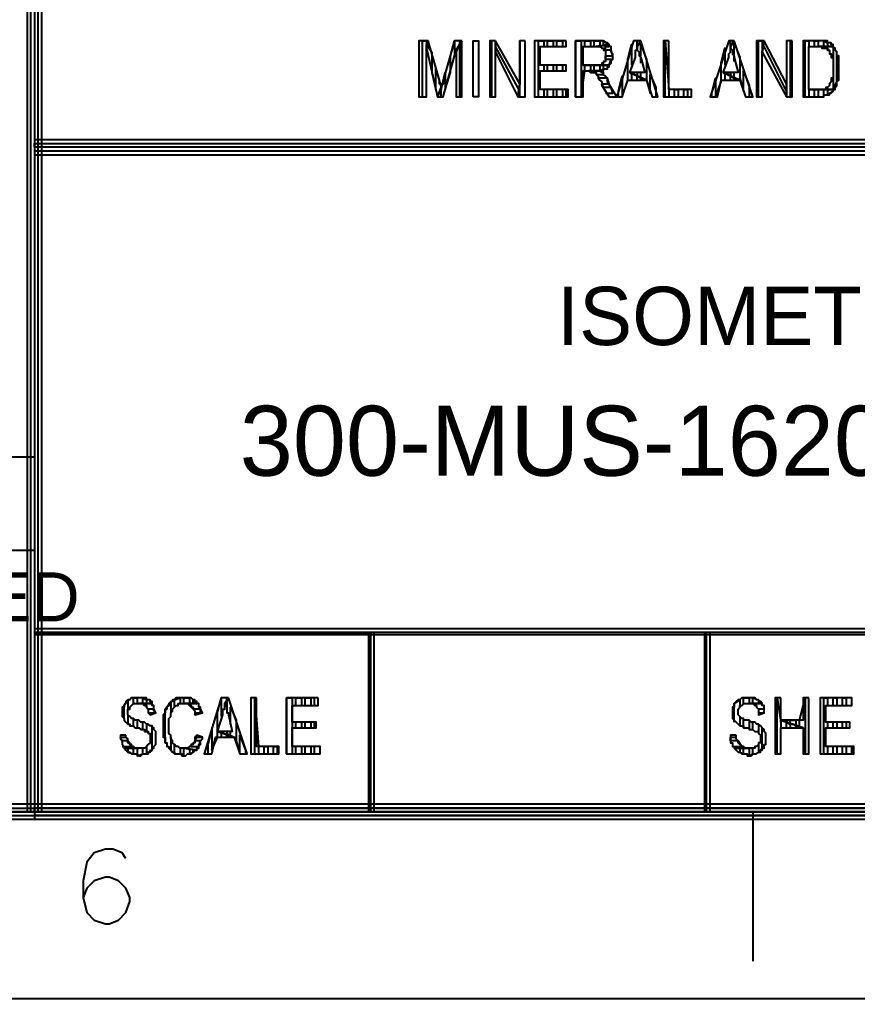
# Model space of a CAD drawing. Extents: x 0 to 594, y 0 to 420.
# Drawn here: x 403.2 to 448.1, y 0 to 52.4 of the extents above; entities that cross this region are included whole.
import ezdxf

# ---------------------------------------------------------------- set-up
doc = ezdxf.new("R2010")
doc.units = 0
doc.styles.add('HTX1', font='O8116901', dxfattribs={"width": 1.02})

msp = doc.modelspace()

# ---------------------------------------------------------------- linework, layer by layer
at = {"layer": 'GT_1', "flags": 128}
for points in [[(0, 0), (594, 0), (594, 420), (0, 420), (0, 0)], [(25, 10), (584, 10), (584, 85), (404, 85), (404, 410), (25, 410), (25, 10)], [(403.6, 10), (404.4, 10), (404.4, 82.1), (403.6, 82.1), (403.6, 10)], [(404.2, 10), (404.2, 82.1), (404, 82.1), (404, 10), (403.8, 10), (403.8, 82.1)], [(425.1, 51.3), (424.6, 51.3), (424.6, 48.3), (425, 48.3), (425, 50.9), (425.1, 51.3)], [(424.8, 48.3), (424.8, 51.3), (425, 51.3), (425, 51.1)], [(425.1, 51.3), (425, 50.9), (425.6, 48.3), (425.8, 48.8), (425.8, 48.8), (425.8, 48.8), (425.8, 48.9), (425.7, 49), (425.7, 49.1), (425.7, 49.2), (425.1, 51.3)], [(425, 50.6), (425, 51.1), (425.3, 50.7), (425.3, 49.6), (425.5, 48.7), (425.5, 49.8), (425.8, 48.8), (425.8, 48.7)], [(426.9, 51.3), (426.5, 51.3), (425.9, 49.2), (425.9, 49.1), (425.9, 49), (425.9, 49), (425.8, 48.9), (425.8, 48.8), (425.8, 48.8), (425.6, 48.3), (425.9, 48.3), (426.6, 50.8), (426.9, 51.3)], [(425.8, 48.3), (425.8, 48.7), (426, 49.6), (426, 48.7), (426.3, 49.6), (426.3, 50.5), (426.5, 51.3), (426.5, 50.5), (426.8, 51.1), (426.8, 51.3)], [(426.9, 51.3), (426.6, 50.8), (426.6, 48.3), (426.9, 48.3), (426.9, 51.3)], [(426.8, 48.3), (426.8, 51.1)], [(427.5, 48.3), (427.5, 51.3), (427.8, 51.3), (427.8, 48.3)], [(427.5, 48.3), (427.5, 51.3), (427.8, 51.3), (427.8, 48.3), (427.5, 48.3)], [(428.7, 51.3), (428.4, 51.3), (428.4, 48.3), (428.7, 48.3), (428.7, 50.7), (428.7, 51.3)], [(428.5, 48.3), (428.5, 51.3)], [(428.7, 51.3), (428.7, 50.7), (429.9, 48.3), (430, 49), (428.7, 51.3)], [(430, 48.6), (428.7, 51)], [(430.3, 51.3), (430, 51.3), (430, 49), (429.9, 48.3), (430.3, 48.3), (430.3, 51.3)], [(430, 48.3), (430, 51.3)], [(432.5, 51.3), (430.8, 51.3), (430.8, 48.3), (432.6, 48.3), (432.6, 48.7), (431.1, 48.7), (431.1, 49.7), (432.5, 49.7), (432.5, 50), (431.1, 50), (431.1, 51), (432.5, 51), (432.5, 51.3)], [(431, 48.3), (431, 51.3), (431.3, 51.3), (431.3, 51)], [(431.5, 51), (431.5, 51.3), (431.8, 51.3), (431.8, 51)], [(432, 51), (432, 51.3), (432.3, 51.3), (432.3, 51)], [(433, 48.3), (433, 51.3), (433.3, 51.3), (433.3, 48.3), (433.5, 49.7), (433.5, 50)], [(434.1, 51.3), (433, 51.3), (433, 48.3), (433.4, 48.3), (433.4, 49.7), (433.7, 49.7), (434.3, 49.7), (434.3, 49.7), (434.4, 49.7), (434.5, 49.7), (434.5, 49.8), (434.6, 49.8), (434.7, 49.8), (434.7, 49.9), (434.8, 49.9), (434.8, 50), (434.8, 50), (433.4, 50), (433.4, 51), (434.1, 51), (434.8, 51.1), (434.8, 51.1), (434.7, 51.2), (434.7, 51.2), (434.6, 51.2), (434.5, 51.3), (434.5, 51.3), (434.4, 51.3), (434.3, 51.3), (434.3, 51.3), (434.2, 51.3), (434.1, 51.3)], [(434.8, 51.1), (434.1, 51), (434.1, 51), (434.2, 51), (434.3, 51), (434.4, 50.9), (434.4, 50.9), (434.5, 50.9), (434.5, 50.8), (434.6, 50.8), (434.6, 50.7), (434.6, 50.7), (434.6, 50.6), (434.6, 50.5), (434.6, 50.5), (434.6, 50.4), (434.6, 50.3), (434.6, 50.2), (434.5, 50.2), (434.5, 50.1), (434.4, 50.1), (434.4, 50.1), (434.4, 50), (434.3, 50), (434.3, 50), (434.2, 50), (434.1, 50), (434, 50), (433.4, 50), (434.8, 50), (434.8, 50), (434.9, 50.1), (434.9, 50.2), (434.9, 50.3), (435, 50.3), (435, 50.4), (435, 50.5), (435, 50.6), (435, 50.6), (434.9, 50.7), (434.9, 50.8), (434.9, 50.9), (434.9, 51), (434.8, 51), (434.8, 51.1)], [(433.5, 51), (433.5, 51.3), (433.8, 51.3), (433.8, 51)], [(434, 51), (434, 51.3), (434.3, 51.3), (434.3, 51)], [(434.4, 50), (434.8, 50), (434.9, 50.3), (434.6, 50.3), (434.6, 50.5), (435, 50.5), (434.9, 50.8), (434.6, 50.8), (434.6, 51), (434.8, 51)], [(434.5, 51), (434.5, 51.3), (434.8, 51.1), (434.8, 51.1)], [(436.5, 51.3), (436.1, 51.3), (435.2, 48.3), (435.5, 48.3), (435.8, 49.2), (436.8, 49.2), (435.9, 49.6), (436.2, 50.4), (436.2, 50.5), (436.2, 50.6), (436.2, 50.7), (436.2, 50.8), (436.3, 50.8), (436.3, 50.9), (436.3, 51), (436.5, 51.3)], [(435.3, 48.3), (435.3, 48.6), (435.5, 49.4), (435.5, 48.3), (435.8, 49.2), (435.8, 50.3), (436, 51.1), (436, 50)], [(436.5, 51.3), (436.3, 51), (436.3, 50.9), (436.3, 50.9), (436.3, 50.8), (436.4, 50.7), (436.4, 50.7), (436.4, 50.6), (436.4, 50.5), (436.5, 50.4), (436.7, 49.6), (435.9, 49.6), (436.8, 49.2), (437.1, 48.3), (437.4, 48.3), (436.5, 51.3)], [(436.3, 51), (436.3, 51.3)], [(436.3, 51), (436.3, 50.9)], [(436.5, 50.1), (436.5, 51.1), (436.8, 50.3), (436.8, 49.2), (437, 48.5), (437, 49.5), (437.3, 48.8), (437.3, 48.3)], [(438, 51.3), (437.7, 51.3), (437.7, 48.3), (439.2, 48.3), (439.2, 48.7), (438, 48.7), (438, 51.3)], [(437.8, 48.3), (437.8, 51.3), (438, 48.7), (438, 48.3), (438.3, 48.3), (438.3, 48.7), (438.5, 48.7), (438.5, 48.3), (438.8, 48.3), (438.8, 48.7), (439, 48.7), (439, 48.3)], [(441.5, 51.3), (441.2, 51.3), (440.2, 48.3), (440.6, 48.3), (440.8, 49.2), (441.8, 49.2), (440.9, 49.6), (441.2, 50.4), (441.2, 50.5), (441.2, 50.6), (441.3, 50.7), (441.3, 50.8), (441.3, 50.8), (441.3, 50.9), (441.3, 51), (441.5, 51.3)], [(440.3, 48.3), (440.3, 48.5), (440.5, 49.3), (440.5, 48.3), (440.8, 49.1), (440.8, 50.1), (441, 50.9), (441, 50)], [(441.5, 51.3), (441.3, 51), (441.3, 50.9), (441.3, 50.9), (441.4, 50.8), (441.4, 50.7), (441.4, 50.7), (441.4, 50.6), (441.5, 50.5), (441.5, 50.4), (441.7, 49.6), (440.9, 49.6), (441.8, 49.2), (442.1, 48.3), (442.5, 48.3), (441.5, 51.3)], [(441.3, 50.8), (441.3, 51.3)], [(441.5, 50.2), (441.5, 51.2), (441.8, 50.4), (441.8, 49.3), (442, 48.6), (442, 49.7), (442.3, 48.9), (442.3, 48.3)], [(443.1, 51.3), (442.7, 51.3), (442.7, 48.3), (443, 48.3), (443, 50.7), (443.1, 51.3)], [(442.8, 48.3), (442.8, 51.3), (443, 51.3), (443, 50.7)], [(443.1, 51.3), (443, 50.7), (444.3, 48.3), (444.3, 49), (443.1, 51.3)], [(444.3, 48.6), (443.1, 51)], [(444.6, 51.3), (444.3, 51.3), (444.3, 49), (444.3, 48.3), (444.6, 48.3), (444.6, 51.3)], [(444.5, 51.3), (444.5, 48.3)], [(446, 51.3), (445.2, 51.3), (445.2, 48.3), (446, 48.3), (446.1, 48.3), (446.1, 48.3), (446.2, 48.3), (446.3, 48.3), (446.3, 48.4), (446.4, 48.4), (446.5, 48.4), (446.5, 48.4), (446.6, 48.4), (446.6, 48.5), (446.7, 48.5), (446.7, 48.5), (446.8, 48.6), (446.8, 48.7), (445.5, 48.7), (445.5, 51), (446, 51), (446.8, 51), (446.8, 51.1), (446.7, 51.1), (446.7, 51.2), (446.6, 51.2), (446.5, 51.2), (446.5, 51.3), (446.4, 51.3), (446.4, 51.3), (446.3, 51.3), (446.3, 51.3), (446.2, 51.3), (446.1, 51.3), (446.1, 51.3), (446, 51.3)], [(445.3, 48.3), (445.3, 51.3), (445.5, 51.3), (445.5, 51)], [(446.8, 51), (446, 51), (446, 51), (446.1, 51), (446.2, 51), (446.2, 50.9), (446.3, 50.9), (446.3, 50.9), (446.4, 50.9), (446.4, 50.9), (446.5, 50.9), (446.5, 50.8), (446.6, 50.8), (446.6, 50.7), (446.6, 50.6), (446.7, 50.6), (446.7, 50.5), (446.7, 50.4), (446.8, 50.4), (446.8, 50.3), (446.8, 50.2), (446.8, 50.1), (446.8, 50), (446.8, 49.9), (446.8, 49.8), (446.8, 49.7), (446.8, 49.7), (446.8, 49.6), (446.8, 49.5), (446.8, 49.4), (446.8, 49.3), (446.7, 49.3), (446.7, 49.2), (446.7, 49.1), (446.7, 49.1), (446.6, 49), (446.6, 48.9), (446.6, 48.9), (446.5, 48.8), (446.5, 48.8), (446.4, 48.8), (446.4, 48.7), (446.3, 48.7), (446.3, 48.7), (446.2, 48.7), (446.1, 48.7), (446.1, 48.7), (446, 48.7), (445.5, 48.7), (446.8, 48.7), (446.9, 48.7), (446.9, 48.8), (446.9, 48.8), (447, 48.9), (447, 49), (447, 49.1), (447, 49.1), (447.1, 49.2), (447.1, 49.3), (447.1, 49.3), (447.1, 49.4), (447.1, 49.5), (447.1, 49.6), (447.1, 49.7), (447.1, 49.7), (447.1, 49.8), (447.1, 49.9), (447.1, 50), (447.1, 50.1), (447.1, 50.2), (447.1, 50.2), (447.1, 50.3), (447.1, 50.4), (447.1, 50.5), (447, 50.5), (447, 50.6), (447, 50.7), (447, 50.7), (446.9, 50.8), (446.9, 50.9), (446.9, 50.9), (446.8, 51)], [(445.8, 51), (445.8, 51.3), (446, 51.3), (446, 51)], [(446.3, 51), (446.3, 51.3), (446.5, 51.2), (446.5, 51)], [(446.3, 51), (446.3, 50.9)], [(446.5, 50.8), (446.5, 51), (446.8, 51), (446.8, 50.1)], [(446.8, 51), (446.8, 51)], [(446.8, 49.6), (446.8, 48.7), (447, 49.1), (447, 50.5)], [(431.3, 50), (431.3, 49.7)], [(431.5, 49.7), (431.5, 50)], [(431.8, 50), (431.8, 49.7)], [(432, 49.7), (432, 50)], [(432.3, 50), (432.3, 49.7)], [(433.8, 50), (433.8, 49.7), (434, 49.7), (434, 50)], [(434.3, 50), (434.3, 49.7), (434.5, 49.8), (434.5, 50)], [(434.8, 50), (434.8, 50)], [(434.3, 49.7), (433.7, 49.7), (433.8, 49.6), (433.9, 49.6), (433.9, 49.6), (433.9, 49.6), (434, 49.6), (434.1, 49.6), (434.1, 49.5), (434.1, 49.5), (434.2, 49.4), (434.2, 49.4), (434.2, 49.3), (434.3, 49.2), (434.3, 49.2), (434.4, 49.1), (434.4, 49), (434.4, 48.9), (434.8, 48.3), (435.2, 48.3), (434.7, 49.1), (434.7, 49.2), (434.7, 49.2), (434.7, 49.3), (434.6, 49.4), (434.6, 49.4), (434.5, 49.5), (434.5, 49.5), (434.5, 49.6), (434.4, 49.6), (434.4, 49.6), (434.3, 49.7)], [(434.6, 48.5), (435, 48.5), (434.9, 48.8), (434.5, 48.8), (434.4, 49), (434.8, 49), (434.7, 49.3), (434.3, 49.3), (434.1, 49.5), (434.5, 49.5)], [(436, 49.5), (436, 49.6)], [(436, 49.5), (436, 49.2), (436.3, 49.2), (436.3, 49.4)], [(436.3, 49.6), (436.3, 49.4), (436.5, 49.3), (436.5, 49.6)], [(436.5, 49.3), (436.5, 49.2)], [(441, 49.5), (441, 49.6), (441.3, 49.6), (441.3, 49.4), (441.5, 49.3), (441.5, 49.6)], [(441, 49.5), (441, 49.2), (441.3, 49.2), (441.3, 49.4)], [(441.5, 49.3), (441.5, 49.2), (441.8, 49.2), (441.8, 49.3)], [(446.3, 48.7), (446.3, 48.7), (446.5, 48.7), (446.5, 48.8)], [(431.3, 48.7), (431.3, 48.3), (431.5, 48.3), (431.5, 48.7)], [(431.8, 48.7), (431.8, 48.3), (432, 48.3), (432, 48.7)], [(432.3, 48.7), (432.3, 48.3), (432.5, 48.3), (432.5, 48.7)], [(445.5, 48.7), (445.5, 48.3), (445.8, 48.3), (445.8, 48.7)], [(446, 48.7), (446, 48.3), (446.3, 48.3), (446.3, 48.7)], [(446.5, 48.7), (446.5, 48.4), (446.8, 48.6), (446.8, 48.7)], [(584, 45.2), (584, 46), (404, 46), (404, 45.2), (584, 45.2)], [(404, 45.4), (584, 45.4), (584, 45.6), (404, 45.6), (404, 45.8), (584, 45.8)], [(404, 29), (309, 29), (309, 24)], [(404, 24), (309, 24)], [(404, 24), (390.2, 24)], [(584, 19.5), (584, 19.8), (404, 19.8), (404, 19.5), (584, 19.5)], [(584, 19.6), (404, 19.6)], [(404, 19.6), (422, 19.6), (422, 10)], [(422.2, 19.6), (421.9, 19.6), (421.9, 10), (422.2, 10), (422.2, 19.6)], [(440.2, 19.6), (439.9, 19.6), (439.9, 10), (440.2, 10), (440.2, 19.6)], [(440, 19.6), (440, 10)], [(409.6, 16.1), (409.5, 16.1), (409.4, 16.1), (409.4, 16.1), (409.3, 16.1), (409.2, 16.1), (409.2, 16.1), (409.1, 16), (409.1, 16), (409, 16), (408.9, 15.9), (408.9, 15.9), (408.9, 15.8), (408.8, 15.7), (408.8, 15.7), (408.8, 15.6), (408.7, 15.6), (408.7, 15.5), (408.7, 15.4), (408.7, 15.3), (408.7, 15.3), (408.7, 15.2), (408.7, 15.1), (408.8, 15), (408.8, 14.9), (408.8, 14.9), (408.9, 14.8), (408.9, 14.8), (409, 14.7), (409.1, 14.7), (409.1, 14.6), (409.2, 14.6), (409.2, 14.6), (409.3, 14.6), (409.4, 14.5), (409.4, 14.5), (409.5, 14.5), (409.6, 14.5), (409.7, 14.4), (409.7, 14.4), (409.8, 14.4), (409.9, 14.4), (409.9, 14.3), (409.9, 14.3), (410, 14.3), (410.1, 14.3), (410.1, 14.2), (410.2, 14.2), (410.2, 14.1), (410.2, 14.1), (410.2, 14), (410.2, 13.9), (410.2, 13.9), (410.2, 13.8), (410.2, 13.7), (410.2, 13.7), (410.1, 13.6), (410.1, 13.6), (410, 13.5), (410, 13.5), (409.9, 13.4), (409.8, 13.4), (409.8, 13.4), (409.7, 13.4), (409.6, 13.4), (408.8, 13.4), (408.9, 13.3), (408.9, 13.3), (409, 13.2), (409, 13.2), (409.1, 13.2), (409.2, 13.1), (409.2, 13.1), (409.3, 13.1), (409.4, 13.1), (409.4, 13.1), (409.5, 13.1), (409.6, 13), (409.6, 13), (409.7, 13), (409.7, 13), (409.8, 13.1), (409.9, 13.1), (409.9, 13.1), (410, 13.1), (410.1, 13.1), (410.1, 13.2), (410.1, 13.2), (410.2, 13.2), (410.2, 13.3), (410.3, 13.3), (410.3, 13.4), (410.4, 13.4), (410.4, 13.5), (410.5, 13.6), (410.5, 13.6), (410.5, 13.7), (410.5, 13.8), (410.5, 13.9), (410.5, 13.9), (410.5, 14), (410.5, 14.1), (410.5, 14.2), (410.5, 14.2), (410.5, 14.3), (410.4, 14.4), (410.4, 14.4), (410.4, 14.5), (410.3, 14.5), (410.3, 14.6), (410.2, 14.6), (410.1, 14.7), (410.1, 14.7), (410.1, 14.7), (410, 14.7), (410, 14.7), (409.9, 14.8), (409.8, 14.8), (409.8, 14.8), (409.7, 14.8), (409.6, 14.9), (409.5, 14.9), (409.4, 14.9), (409.4, 14.9), (409.3, 15), (409.2, 15), (409.2, 15), (409.1, 15.1), (409.1, 15.1), (409.1, 15.1), (409, 15.2), (409, 15.3), (409, 15.3), (409, 15.4), (409, 15.5), (409.1, 15.5), (409.1, 15.6), (409.2, 15.7), (409.2, 15.7), (409.2, 15.7), (409.3, 15.8), (409.3, 15.8), (409.4, 15.8), (409.5, 15.8), (409.6, 15.8), (410.3, 15.8), (410.3, 15.9), (410.2, 15.9), (410.2, 16), (410.1, 16), (410, 16), (410, 16), (410, 16.1), (409.9, 16.1), (409.8, 16.1), (409.8, 16.1), (409.7, 16.1), (409.6, 16.1), (409.6, 16.1)], [(408.8, 15), (408.8, 15.7), (409, 16), (409, 15.5)], [(409.3, 15.8), (409.3, 16.1), (409.5, 16.1), (409.5, 15.8)], [(410.3, 15.8), (409.6, 15.8), (409.6, 15.8), (409.7, 15.8), (409.8, 15.8), (409.8, 15.8), (409.9, 15.7), (409.9, 15.7), (410, 15.7), (410, 15.6), (410.1, 15.5), (410.1, 15.5), (410.1, 15.4), (410.1, 15.3), (410.2, 15.2), (410.5, 15.3), (410.5, 15.3), (410.4, 15.4), (410.4, 15.5), (410.4, 15.6), (410.4, 15.7), (410.3, 15.7), (410.3, 15.7), (410.3, 15.8)], [(409.8, 15.8), (409.8, 16.1), (410, 16), (410, 15.8)], [(412, 16.1), (411.9, 16.1), (411.9, 16.1), (411.8, 16.1), (411.7, 16.1), (411.7, 16.1), (411.6, 16.1), (411.5, 16), (411.5, 16), (411.4, 16), (411.4, 15.9), (411.3, 15.9), (411.3, 15.8), (411.2, 15.8), (411.2, 15.7), (411.1, 15.6), (411.1, 15.6), (411.1, 15.5), (411, 15.4), (411, 15.4), (411, 15.4), (411, 15.3), (410.9, 15.2), (410.9, 15.1), (410.9, 15.1), (410.9, 15), (410.9, 14.9), (410.9, 14.8), (410.9, 14.7), (410.9, 14.6), (410.9, 14.5), (410.9, 14.5), (410.9, 14.4), (410.9, 14.3), (410.9, 14.2), (410.9, 14.1), (410.9, 14), (411, 14), (411, 13.9), (411, 13.8), (411, 13.7), (411.1, 13.7), (411.1, 13.6), (411.1, 13.5), (411.2, 13.5), (411.2, 13.4), (411.3, 13.3), (411.3, 13.3), (411.4, 13.2), (411.4, 13.2), (411.5, 13.2), (411.5, 13.1), (411.6, 13.1), (411.7, 13.1), (411.7, 13.1), (411.8, 13.1), (411.9, 13.1), (411.9, 13), (412, 13), (412, 13), (412.1, 13), (412.2, 13.1), (412.2, 13.1), (412.3, 13.1), (412.4, 13.1), (412.4, 13.1), (412.5, 13.2), (412.5, 13.2), (412.6, 13.3), (412.6, 13.3), (412.7, 13.3), (412, 13.4), (411.9, 13.4), (411.9, 13.4), (411.8, 13.4), (411.8, 13.4), (411.7, 13.5), (411.6, 13.5), (411.6, 13.5), (411.5, 13.6), (411.5, 13.6), (411.4, 13.7), (411.4, 13.7), (411.4, 13.8), (411.3, 13.9), (411.3, 14), (411.3, 14), (411.3, 14.1), (411.2, 14.2), (411.2, 14.3), (411.2, 14.4), (411.2, 14.4), (411.2, 14.5), (411.2, 14.6), (411.2, 14.7), (411.2, 14.8), (411.2, 14.9), (411.2, 15), (411.2, 15), (411.3, 15.1), (411.3, 15.2), (411.3, 15.3), (411.3, 15.3), (411.4, 15.4), (411.4, 15.5), (411.4, 15.5), (411.5, 15.6), (411.5, 15.6), (411.6, 15.7), (411.6, 15.7), (411.7, 15.7), (411.7, 15.8), (411.8, 15.8), (411.9, 15.8), (411.9, 15.8), (412, 15.8), (412.7, 15.8), (412.7, 15.9), (412.6, 15.9), (412.6, 16), (412.5, 16), (412.5, 16), (412.4, 16.1), (412.3, 16.1), (412.3, 16.1), (412.2, 16.1), (412.2, 16.1), (412.1, 16.1), (412, 16.1)], [(411, 13.7), (411, 15.5), (411.3, 15.9), (411.3, 15.3)], [(411.5, 15.6), (411.5, 16), (411.8, 16.1), (411.8, 15.8)], [(412, 15.8), (412, 16.1), (412.3, 16.1), (412.3, 15.8)], [(412.6, 15.3), (413, 15.3), (412.9, 15.5), (412.5, 15.5), (412.2, 15.8), (412.7, 15.8), (412, 15.8), (412, 15.8), (412.1, 15.8), (412.2, 15.8), (412.2, 15.8), (412.3, 15.7), (412.4, 15.7), (412.4, 15.7), (412.4, 15.6), (412.5, 15.6), (412.5, 15.5), (412.6, 15.4), (412.6, 15.4), (412.6, 15.3), (412.6, 15.2), (413, 15.3), (412.9, 15.3), (412.9, 15.4), (412.9, 15.5), (412.9, 15.6), (412.8, 15.6), (412.8, 15.7), (412.8, 15.8), (412.7, 15.8)], [(412.5, 15.8), (412.5, 16)], [(414.4, 16.1), (414, 16.1), (413.1, 13.1), (413.5, 13.1), (413.7, 14), (414.7, 14), (413.8, 14.3), (414.1, 15.2), (414.1, 15.3), (414.1, 15.4), (414.1, 15.5), (414.2, 15.5), (414.2, 15.6), (414.2, 15.7), (414.2, 15.8), (414.4, 16.1)], [(413.3, 13.1), (413.3, 13.6), (413.5, 14.4), (413.5, 13.3), (413.8, 14), (413.8, 15.3), (414, 16.1), (414, 15.1)], [(414.4, 16.1), (414.2, 15.8), (414.2, 15.7), (414.2, 15.7), (414.3, 15.6), (414.3, 15.5), (414.3, 15.4), (414.3, 15.3), (414.4, 15.3), (414.4, 15.2), (414.6, 14.3), (413.8, 14.3), (414.7, 14), (415, 13.1), (415.4, 13.1), (414.4, 16.1)], [(414.3, 15.9), (414.3, 16.1)], [(414.3, 15.9), (414.3, 15.5)], [(415.9, 16.1), (415.6, 16.1), (415.6, 13.1), (417.1, 13.1), (417.1, 13.5), (415.9, 13.5), (415.9, 16.1)], [(415.8, 13.1), (415.8, 16.1), (416, 13.5), (416, 13.1), (416.3, 13.1), (416.3, 13.5), (416.5, 13.5), (416.5, 13.1), (416.8, 13.1), (416.8, 13.5), (417, 13.5), (417, 13.1)], [(417.5, 13.1), (417.5, 16.1), (417.8, 16.1), (417.8, 13.1), (418, 13.1), (418, 13.5)], [(419.2, 16.1), (417.5, 16.1), (417.5, 13.1), (419.3, 13.1), (419.3, 13.5), (417.8, 13.5), (417.8, 14.5), (419.1, 14.5), (419.1, 14.8), (417.8, 14.8), (417.8, 15.7), (419.2, 15.7), (419.2, 16.1)], [(418, 15.7), (418, 16.1), (418.3, 16.1), (418.3, 15.7)], [(418.5, 15.7), (418.5, 16.1), (418.8, 16.1), (418.8, 15.7)], [(419, 15.7), (419, 16.1)], [(442.2, 16.1), (442.2, 16.1), (442.1, 16.1), (442, 16.1), (442, 16.1), (441.9, 16.1), (441.9, 16.1), (441.8, 16), (441.7, 16), (441.7, 16), (441.6, 15.9), (441.6, 15.9), (441.5, 15.8), (441.5, 15.7), (441.5, 15.7), (441.5, 15.6), (441.4, 15.6), (441.4, 15.5), (441.4, 15.4), (441.4, 15.3), (441.4, 15.3), (441.4, 15.2), (441.4, 15.1), (441.4, 15), (441.5, 14.9), (441.5, 14.9), (441.6, 14.8), (441.6, 14.8), (441.7, 14.7), (441.7, 14.7), (441.8, 14.6), (441.8, 14.6), (441.9, 14.6), (442, 14.6), (442, 14.5), (442.1, 14.5), (442.2, 14.5), (442.3, 14.5), (442.3, 14.4), (442.4, 14.4), (442.5, 14.4), (442.5, 14.4), (442.6, 14.3), (442.6, 14.3), (442.7, 14.3), (442.8, 14.3), (442.8, 14.2), (442.8, 14.2), (442.9, 14.1), (442.9, 14.1), (442.9, 14), (442.9, 13.9), (442.9, 13.9), (442.9, 13.8), (442.9, 13.7), (442.8, 13.7), (442.8, 13.6), (442.8, 13.6), (442.7, 13.5), (442.6, 13.5), (442.6, 13.4), (442.5, 13.4), (442.5, 13.4), (442.4, 13.4), (442.3, 13.4), (441.5, 13.4), (441.6, 13.3), (441.6, 13.3), (441.7, 13.2), (441.7, 13.2), (441.8, 13.2), (441.8, 13.2), (441.9, 13.1), (441.9, 13.1), (442, 13.1), (442, 13.1), (442.1, 13.1), (442.2, 13.1), (442.2, 13), (442.3, 13), (442.4, 13), (442.5, 13.1), (442.5, 13.1), (442.6, 13.1), (442.7, 13.1), (442.7, 13.1), (442.8, 13.2), (442.8, 13.2), (442.9, 13.2), (442.9, 13.3), (443, 13.3), (443, 13.4), (443.1, 13.4), (443.1, 13.5), (443.1, 13.6), (443.2, 13.6), (443.2, 13.7), (443.2, 13.8), (443.2, 13.9), (443.2, 13.9), (443.2, 14), (443.2, 14.1), (443.2, 14.2), (443.2, 14.2), (443.1, 14.3), (443.1, 14.4), (443.1, 14.4), (443, 14.5), (443, 14.5), (442.9, 14.6), (442.9, 14.6), (442.8, 14.7), (442.8, 14.7), (442.8, 14.7), (442.7, 14.7), (442.7, 14.7), (442.6, 14.8), (442.5, 14.8), (442.4, 14.8), (442.4, 14.8), (442.3, 14.9), (442.2, 14.9), (442.1, 14.9), (442, 14.9), (442, 15), (441.9, 15), (441.9, 15), (441.8, 15.1), (441.8, 15.1), (441.8, 15.1), (441.7, 15.2), (441.7, 15.3), (441.7, 15.3), (441.7, 15.4), (441.7, 15.5), (441.7, 15.5), (441.8, 15.6), (441.8, 15.7), (441.9, 15.7), (441.9, 15.7), (442, 15.8), (442, 15.8), (442.1, 15.8), (442.2, 15.8), (442.3, 15.8), (443, 15.8), (442.9, 15.9), (442.9, 15.9), (442.8, 16), (442.8, 16), (442.7, 16), (442.7, 16), (442.6, 16.1), (442.6, 16.1), (442.5, 16.1), (442.4, 16.1), (442.4, 16.1), (442.3, 16.1), (442.2, 16.1)], [(441.5, 14.8), (441.5, 15.8), (441.8, 16), (441.8, 15.6)], [(442, 15.8), (442, 16.1), (442.3, 16.1), (442.3, 15.8)], [(443, 15.8), (442.3, 15.8), (442.3, 15.8), (442.4, 15.8), (442.5, 15.8), (442.5, 15.8), (442.6, 15.7), (442.6, 15.7), (442.7, 15.7), (442.7, 15.6), (442.8, 15.5), (442.8, 15.5), (442.8, 15.4), (442.8, 15.3), (442.8, 15.2), (443.1, 15.3), (443.1, 15.3), (443.1, 15.4), (443.1, 15.5), (443.1, 15.6), (443.1, 15.7), (443, 15.7), (443, 15.7), (443, 15.8)], [(442.5, 15.8), (442.5, 16.1), (442.8, 16), (442.8, 15.8)], [(444, 16.1), (443.7, 16.1), (443.7, 13.1), (444, 13.1), (444, 14.5), (445.2, 14.5), (444, 14.9), (444, 16.1)], [(443.8, 13.1), (443.8, 16.1), (444, 14.8), (444, 14.5), (444.3, 14.5), (444.3, 14.8), (444.5, 14.7), (444.5, 14.5), (444.8, 14.5), (444.8, 14.6), (445, 14.6), (445, 14.5)], [(444, 14.8), (444, 14.9), (444.3, 14.9), (444.3, 14.8), (444.5, 14.7), (444.5, 14.9), (444.8, 14.9), (444.8, 14.6), (445, 14.6), (445, 14.9), (445.3, 16.1), (445.3, 13.1)], [(445.5, 16.1), (445.2, 16.1), (445.2, 14.9), (444, 14.9), (445.2, 14.5), (445.2, 13.1), (445.5, 13.1), (445.5, 16.1)], [(447.8, 15.7), (447.8, 16.1), (446.1, 16.1), (446.1, 13.1), (447.9, 13.1), (447.9, 13.5), (446.4, 13.5), (446.4, 14.5), (447.7, 14.5), (447.7, 14.8), (446.4, 14.8), (446.4, 15.7), (447.8, 15.7), (447.8, 16.1)], [(446.3, 13.1), (446.3, 16.1), (446.5, 16.1), (446.5, 15.7)], [(446.8, 15.7), (446.8, 16.1), (447, 16.1), (447, 15.7)], [(447.3, 15.7), (447.3, 16.1), (447.5, 16.1), (447.5, 15.7)], [(410.1, 15.3), (410.5, 15.3), (410.4, 15.5), (410.1, 15.5)], [(414.5, 14.7), (414.5, 15.6), (414.8, 14.9), (414.8, 13.8), (415, 13.1), (415, 14.1), (415.3, 13.3), (415.3, 13.1)], [(442.8, 15.3), (443.1, 15.3), (443.1, 15.5), (442.8, 15.5)], [(409, 15.2), (409, 14.7)], [(409.3, 14.6), (409.3, 15)], [(409.5, 14.9), (409.5, 14.5)], [(409.8, 14.4), (409.8, 14.8)], [(410, 14.7), (410, 14.3)], [(418, 14.5), (418, 14.8)], [(418.3, 14.8), (418.3, 14.5)], [(418.5, 14.5), (418.5, 14.8)], [(418.8, 14.8), (418.8, 14.5)], [(419, 14.5), (419, 14.8)], [(441.8, 15.1), (441.8, 14.6)], [(442, 14.5), (442, 14.9)], [(442.3, 14.9), (442.3, 14.5)], [(442.5, 14.4), (442.5, 14.8)], [(442.8, 14.7), (442.8, 14.2)], [(446.5, 14.8), (446.5, 14.5)], [(446.8, 14.5), (446.8, 14.8)], [(447, 14.8), (447, 14.5)], [(447.3, 14.5), (447.3, 14.8)], [(447.5, 14.8), (447.5, 14.5)], [(410, 13.5), (410, 13.1), (410.3, 13.3), (410.3, 14.6)], [(414, 14.3), (414, 14), (414.3, 14), (414.3, 14.2)], [(414, 14.3), (414, 14.3)], [(414.3, 14.3), (414.3, 14.2), (414.5, 14.1), (414.5, 14.3)], [(442.8, 13.6), (442.8, 13.2), (443, 13.4), (443, 14.5)], [(408.9, 14.1), (408.6, 14.1), (408.6, 14), (408.6, 13.9), (408.7, 13.8), (408.7, 13.7), (408.7, 13.7), (408.7, 13.6), (408.8, 13.5), (408.8, 13.5), (408.8, 13.4), (409.6, 13.4), (409.6, 13.4), (409.5, 13.4), (409.4, 13.4), (409.4, 13.4), (409.3, 13.5), (409.3, 13.5), (409.2, 13.5), (409.2, 13.6), (409.1, 13.6), (409.1, 13.7), (409, 13.7), (409, 13.8), (409, 13.8), (409, 13.9), (408.9, 14), (408.9, 14.1)], [(408.7, 13.5), (409.2, 13.5), (409, 13.8), (408.7, 13.8), (408.6, 14), (408.9, 14)], [(411.3, 14), (411.3, 13.3), (411.5, 13.1), (411.5, 13.6)], [(412.7, 14.1), (412.7, 14.1), (412.6, 14), (412.6, 13.9), (412.6, 13.8), (412.6, 13.7), (412.5, 13.7), (412.5, 13.6), (412.4, 13.6), (412.4, 13.6), (412.4, 13.5), (412.3, 13.5), (412.2, 13.4), (412.2, 13.4), (412.1, 13.4), (412, 13.4), (412, 13.4), (412.7, 13.3), (412.7, 13.4), (412.8, 13.4), (412.8, 13.5), (412.8, 13.6), (412.9, 13.6), (412.9, 13.7), (412.9, 13.8), (413, 13.9), (413, 14), (413, 14), (412.7, 14.1)], [(412.4, 13.5), (412.8, 13.5), (412.9, 13.8), (412.6, 13.8), (412.7, 14), (413, 14)], [(414.5, 14.1), (414.5, 14)], [(441.6, 14.1), (441.3, 14.1), (441.3, 14), (441.3, 13.9), (441.3, 13.8), (441.3, 13.7), (441.4, 13.7), (441.4, 13.6), (441.4, 13.5), (441.5, 13.5), (441.5, 13.4), (442.3, 13.4), (442.3, 13.4), (442.2, 13.4), (442.1, 13.4), (442.1, 13.4), (442, 13.5), (441.9, 13.5), (441.9, 13.5), (441.8, 13.6), (441.8, 13.6), (441.7, 13.7), (441.7, 13.7), (441.7, 13.8), (441.7, 13.8), (441.6, 13.9), (441.6, 14), (441.6, 14.1)], [(441.4, 13.5), (441.9, 13.5), (441.7, 13.8), (441.3, 13.8), (441.3, 14), (441.6, 14)], [(409, 13.4), (409, 13.2), (409.3, 13.1), (409.3, 13.4)], [(409.5, 13.4), (409.5, 13), (409.8, 13.1), (409.8, 13.4)], [(411.8, 13.4), (411.8, 13.1), (412, 13), (412, 13.4)], [(412.3, 13.4), (412.3, 13.1), (412.5, 13.2), (412.5, 13.3)], [(418.3, 13.5), (418.3, 13.1), (418.5, 13.1), (418.5, 13.5)], [(418.8, 13.5), (418.8, 13.1), (419, 13.1), (419, 13.5)], [(441.5, 13.4), (441.5, 13.4)], [(441.8, 13.4), (441.8, 13.2), (442, 13.1), (442, 13.4)], [(442.3, 13.4), (442.3, 13), (442.5, 13.1), (442.5, 13.4)], [(446.5, 13.5), (446.5, 13.1), (446.8, 13.1), (446.8, 13.5)], [(447, 13.5), (447, 13.1), (447.3, 13.1), (447.3, 13.5)], [(447.5, 13.5), (447.5, 13.1), (447.8, 13.1), (447.8, 13.5)], [(25.4, 10.4), (24.6, 9.6), (584.4, 9.6), (583.6, 10.4), (25.4, 10.4)], [(24.8, 9.8), (584.2, 9.8), (584, 10), (25, 10), (25.2, 10.2), (583.8, 10.2)], [(584, 9.6), (584, 10.4), (404, 10.4), (404, 9.6), (584, 9.6)], [(404, 10.4), (404, 9.6), (498.7, 9.6), (498.7, 10.4), (404, 10.4)], [(498.7, 9.6), (498.7, 10.4), (404, 10.4), (404, 9.6), (498.7, 9.6)], [(584, 10.2), (404, 10.2), (404, 10), (584, 10), (584, 9.8), (404, 9.8)], [(404, 9.8), (498.7, 9.8), (498.7, 10), (404, 10), (404, 10.2), (498.7, 10.2)], [(498.7, 10.2), (404, 10.2), (404, 10), (498.7, 10), (498.7, 9.8), (404, 9.8)], [(442.5, 10), (442.5, 2)], [(408.9, 7.5), (408.7, 7.8), (408.2, 8), (407.8, 8), (407.2, 7.8), (406.8, 7.3), (406.6, 6.3), (406.6, 5.4), (406.8, 4.6), (407.2, 4.2), (407.8, 4), (408, 4), (408.5, 4.2), (408.9, 4.6), (409.1, 5.2), (409.1, 5.4), (408.9, 5.9), (408.5, 6.3), (408, 6.5), (407.8, 6.5), (407.2, 6.3), (406.8, 5.9), (406.6, 5.4)]]:
    msp.add_lwpolyline(points, dxfattribs=at)

# ---------------------------------------------------------------- texts
at = {"layer": 'GT_1', "style": 'HTX1', "width": 1.02}
for s, height, p in [('ISOMETRIC DRAWING', 3.125, (432, 35)), ('300-MUS-1620001-D6RF1-H8', 3.75, (415, 28)), ('TRACED', 2.625, (391.7, 20.2))]:
    msp.add_text(s, height=height, dxfattribs=at).set_placement(p)

doc.saveas('drawing.dxf')
